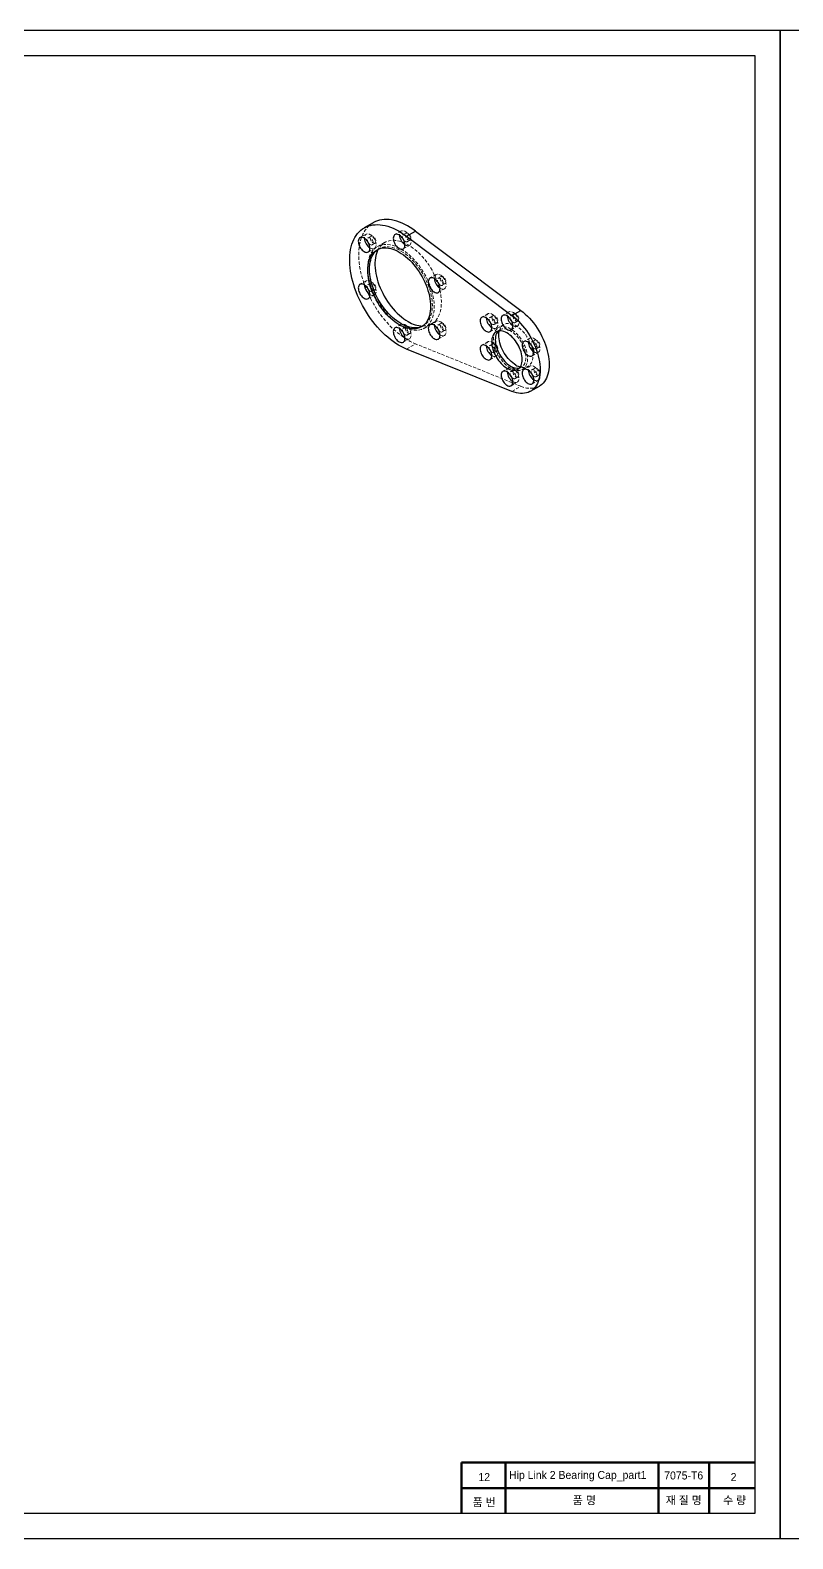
# Model space of a CAD drawing. Header units: millimetres. Extents: x 0 to 7560, y -1188 to 891.
# Drawn here: x 3065 to 3365, y -1188 to -594 of the extents above; entities that cross this region are included whole.
import ezdxf

# ---------------------------------------------------------------- set-up
doc = ezdxf.new("R2010")
doc.units = ezdxf.units.MM
doc.linetypes.add('CENTER', pattern=[10.16, 6.35, -1.27, 1.27, -1.27])
doc.linetypes.add('HIDDEN', pattern=[1.905, 1.27, -0.635])
doc.layers.get('0').update_dxf_attribs({"lineweight": 50})
doc.layers.add('중심선', color=1, linetype='CENTER', lineweight=25)
doc.layers.add('중요 치수', color=4, linetype='Continuous', lineweight=18)
doc.styles.get("Standard").update_dxf_attribs({"font": 'arial.ttf', "height": 2})

msp = doc.modelspace()

# ---------------------------------------------------------------- linework, layer by layer
at = {"color": 7, "linetype": 'Continuous', "lineweight": 25}
for p, q in [((3200.022, -669.576), (3196.486, -671.617)), ((3213.152, -674.916), (3216.688, -672.875)), ((3213.152, -674.916), (3254.624, -706.123)), ((3216.688, -672.875), (3258.159, -704.082)), ((3254.624, -706.123), (3258.159, -704.082)), ((3254.624, -735.993), (3213.152, -719.318)), ((3261.911, -735.947), (3265.446, -733.906))]:
    msp.add_line(p, q, dxfattribs=at)
at = {"color": 7, "linetype": 'HIDDEN', "lineweight": 18}
for p, q in [((3197.236, -674.09), (3194.832, -675.478)), ((3199.193, -674.866), (3198.061, -675.519)), ((3211.015, -672.858), (3208.61, -674.246)), ((3212.971, -673.634), (3211.84, -674.287)), ((3213.439, -677.059), (3214.571, -676.406)), ((3198.082, -681.108), (3200.486, -679.72)), ((3199.661, -678.291), (3200.792, -677.638)), ((3202.193, -679.869), (3201.486, -680.277)), ((3204.522, -677.37), (3201.693, -679.003)), ((3211.86, -679.876), (3214.264, -678.488)), ((3197.236, -692.462), (3194.832, -693.85)), ((3199.193, -693.238), (3198.061, -693.891)), ((3224.793, -689.998), (3222.389, -691.386)), ((3226.749, -690.774), (3225.618, -691.427)), ((3227.218, -694.199), (3228.349, -693.546)), ((3198.082, -699.48), (3200.486, -698.092)), ((3199.661, -696.663), (3200.792, -696.01)), ((3225.639, -697.016), (3228.043, -695.628)), ((3245.174, -705.439), (3242.77, -706.827)), ((3247.13, -706.214), (3245.999, -706.868)), ((3253.441, -704.699), (3251.037, -706.087)), ((3255.397, -705.475), (3254.266, -706.128)), ((3211.015, -709.603), (3208.61, -710.991)), ((3212.971, -710.379), (3211.84, -711.032)), ((3218.985, -710.589), (3219.692, -710.181)), ((3220.192, -711.047), (3223.02, -709.414)), ((3224.793, -708.371), (3222.389, -709.759)), ((3226.749, -709.147), (3225.618, -709.8)), ((3227.218, -712.571), (3228.349, -711.918)), ((3246.02, -712.456), (3248.424, -711.068)), ((3247.599, -709.639), (3248.73, -708.986)), ((3249.826, -711.747), (3248.412, -712.564)), ((3251.448, -709.657), (3249.326, -710.881)), ((3254.287, -711.717), (3256.691, -710.329)), ((3255.866, -708.9), (3256.997, -708.247)), ((3211.86, -716.62), (3214.264, -715.232)), ((3213.152, -719.318), (3216.688, -717.277)), ((3213.439, -713.803), (3214.571, -713.15)), ((3258.159, -733.952), (3216.688, -717.277)), ((3225.639, -715.388), (3228.043, -714)), ((3245.174, -716.462), (3242.77, -717.85)), ((3247.13, -717.238), (3245.999, -717.891)), ((3261.708, -714.984), (3259.304, -716.371)), ((3263.664, -715.759), (3262.533, -716.413)), ((3264.133, -719.184), (3265.264, -718.531)), ((3246.02, -723.479), (3248.424, -722.091)), ((3247.599, -720.662), (3248.73, -720.009)), ((3262.554, -722.001), (3264.958, -720.613)), ((3253.441, -726.746), (3251.037, -728.134)), ((3255.397, -727.522), (3254.266, -728.175)), ((3255.866, -730.946), (3256.997, -730.293)), ((3256.911, -727.287), (3258.326, -726.47)), ((3258.826, -727.336), (3260.947, -726.112)), ((3261.708, -726.007), (3259.304, -727.395)), ((3263.664, -726.783), (3262.533, -727.436)), ((3264.133, -730.207), (3265.264, -729.554)), ((3254.287, -733.763), (3256.691, -732.375)), ((3254.624, -735.993), (3258.159, -733.952)), ((3262.554, -733.024), (3264.958, -731.636))]:
    msp.add_line(p, q, dxfattribs=at)
for p, q in [((3234.749, -1157.768), (3350.146, -1157.768)), ((3234.749, -1177.768), (3234.749, -1157.768)), ((3252.059, -1177.768), (3252.059, -1157.768)), ((3312.232, -1177.768), (3312.232, -1157.768)), ((3332.232, -1177.768), (3332.232, -1157.768)), ((3234.749, -1167.768), (3350.146, -1167.768))]:
    msp.add_line(p, q)
at = {"color": 7, "linetype": 'Continuous', "lineweight": 25, "flags": 128}
for points in [[(3213.152, -719.318), (3212.098, -718.86), (3211.038, -718.332), (3209.975, -717.736), (3208.914, -717.073), (3207.856, -716.346), (3206.805, -715.556), (3205.765, -714.706), (3204.738, -713.799), (3203.728, -712.836), (3202.736, -711.822), (3201.768, -710.759), (3200.824, -709.65), (3199.909, -708.499), (3199.024, -707.308), (3198.173, -706.083), (3197.358, -704.825), (3196.582, -703.539), (3195.846, -702.229), (3195.153, -700.899), (3194.505, -699.553), (3193.904, -698.194), (3193.352, -696.827), (3192.85, -695.456), (3192.4, -694.085), (3192.004, -692.718), (3191.662, -691.358), (3191.375, -690.012), (3191.144, -688.681), (3190.971, -687.37), (3190.855, -686.084), (3190.797, -684.825), (3190.797, -683.598), (3190.855, -682.407), (3190.971, -681.254), (3191.144, -680.143), (3191.375, -679.079), (3191.662, -678.063), (3192.004, -677.099), (3192.4, -676.19), (3192.85, -675.338), (3193.352, -674.546), (3193.904, -673.816), (3194.505, -673.151), (3195.153, -672.553), (3195.846, -672.023), (3196.582, -671.563), (3197.358, -671.174), (3198.173, -670.857), (3199.024, -670.614), (3199.909, -670.445), (3200.824, -670.35), (3201.768, -670.331), (3202.736, -670.386), (3203.728, -670.516), (3204.738, -670.721), (3205.765, -670.999), (3206.805, -671.35), (3207.856, -671.773), (3208.914, -672.267), (3209.975, -672.83), (3211.038, -673.46), (3212.098, -674.157), (3213.152, -674.916)], [(3216.688, -672.875), (3215.633, -672.115), (3214.573, -671.419), (3213.511, -670.789), (3212.449, -670.226), (3211.392, -669.732), (3210.341, -669.309), (3209.301, -668.958), (3208.274, -668.68), (3207.263, -668.475), (3206.272, -668.345), (3205.303, -668.29), (3204.36, -668.309), (3203.444, -668.404), (3202.56, -668.573), (3201.709, -668.816), (3200.894, -669.133), (3200.117, -669.522), (3200.022, -669.576)], [(3196.457, -680.947), (3196.826, -681.125), (3197.185, -681.23), (3197.525, -681.259), (3197.837, -681.211), (3198.114, -681.088), (3198.348, -680.892), (3198.533, -680.629), (3198.664, -680.305), (3198.738, -679.93), (3198.753, -679.512), (3198.709, -679.062), (3198.606, -678.592), (3198.447, -678.115), (3198.237, -677.642), (3197.981, -677.186), (3197.685, -676.759), (3197.358, -676.371), (3197.007, -676.034), (3196.642, -675.754), (3196.272, -675.541), (3195.907, -675.399), (3195.556, -675.331), (3195.229, -675.341), (3194.933, -675.427), (3194.677, -675.587), (3194.467, -675.817), (3194.308, -676.111), (3194.205, -676.462), (3194.161, -676.86), (3194.176, -677.296), (3194.25, -677.757), (3194.381, -678.232), (3194.566, -678.709), (3194.8, -679.174), (3195.076, -679.617), (3195.389, -680.026), (3195.729, -680.39), (3196.088, -680.699), (3196.457, -680.947)], [(3210.235, -679.715), (3210.604, -679.893), (3210.963, -679.998), (3211.303, -680.027), (3211.616, -679.979), (3211.893, -679.856), (3212.127, -679.66), (3212.312, -679.397), (3212.443, -679.073), (3212.517, -678.698), (3212.532, -678.28), (3212.487, -677.83), (3212.384, -677.36), (3212.226, -676.883), (3212.015, -676.41), (3211.759, -675.954), (3211.464, -675.527), (3211.136, -675.139), (3210.785, -674.802), (3210.42, -674.522), (3210.05, -674.309), (3209.685, -674.167), (3209.335, -674.099), (3209.007, -674.109), (3208.711, -674.195), (3208.455, -674.355), (3208.245, -674.585), (3208.087, -674.879), (3207.984, -675.23), (3207.939, -675.628), (3207.954, -676.064), (3208.028, -676.525), (3208.159, -677), (3208.344, -677.477), (3208.578, -677.942), (3208.855, -678.385), (3209.167, -678.794), (3209.508, -679.158), (3209.867, -679.467), (3210.235, -679.715)], [(3210.235, -681.144), (3211.08, -681.664), (3211.92, -682.249), (3212.753, -682.896), (3213.574, -683.601), (3214.379, -684.361), (3215.165, -685.173), (3215.928, -686.032), (3216.665, -686.936), (3217.371, -687.879), (3218.045, -688.857), (3218.681, -689.866), (3219.279, -690.9), (3219.834, -691.956), (3220.345, -693.029), (3220.808, -694.112), (3221.222, -695.202), (3221.585, -696.292), (3221.895, -697.379), (3222.151, -698.456), (3222.351, -699.52), (3222.494, -700.564), (3222.581, -701.585), (3222.61, -702.577), (3222.581, -703.535), (3222.494, -704.456), (3222.351, -705.334), (3222.151, -706.167), (3221.895, -706.949), (3221.585, -707.678), (3221.222, -708.35), (3220.808, -708.961), (3220.345, -709.51), (3219.834, -709.992), (3219.279, -710.407), (3218.681, -710.752), (3218.045, -711.026), (3217.371, -711.227), (3216.665, -711.354), (3215.928, -711.407), (3215.165, -711.385), (3214.379, -711.29), (3213.574, -711.12), (3212.753, -710.877), (3211.92, -710.562), (3211.08, -710.177), (3210.235, -709.722), (3209.391, -709.202), (3208.55, -708.617), (3207.718, -707.97), (3206.897, -707.265), (3206.091, -706.505), (3205.305, -705.693), (3204.542, -704.834), (3203.806, -703.931), (3203.099, -702.988), (3202.426, -702.009), (3201.789, -701), (3201.192, -699.966), (3200.636, -698.91), (3200.126, -697.837), (3199.662, -696.754), (3199.248, -695.664), (3198.885, -694.574), (3198.575, -693.487), (3198.32, -692.41), (3198.12, -691.346), (3197.976, -690.302), (3197.89, -689.281), (3197.861, -688.289), (3197.89, -687.331), (3197.976, -686.41), (3198.12, -685.532), (3198.32, -684.699), (3198.575, -683.917), (3198.885, -683.188), (3199.248, -682.516), (3199.662, -681.905), (3200.126, -681.357), (3200.636, -680.874), (3201.192, -680.459), (3201.789, -680.114), (3202.426, -679.84), (3203.099, -679.639), (3203.806, -679.512), (3204.542, -679.459), (3205.305, -679.481), (3206.091, -679.576), (3206.897, -679.746), (3207.718, -679.989), (3208.55, -680.304), (3209.391, -680.689), (3210.235, -681.144)], [(3219.331, -710.372), (3218.752, -710.618), (3218.078, -710.818), (3217.372, -710.946), (3216.635, -710.999), (3215.872, -710.977), (3215.086, -710.881), (3214.281, -710.712), (3213.46, -710.469), (3212.627, -710.154), (3211.787, -709.768), (3210.942, -709.314), (3210.098, -708.793), (3209.257, -708.208), (3208.425, -707.562), (3207.604, -706.857), (3206.798, -706.097), (3206.012, -705.285), (3205.249, -704.426), (3204.513, -703.522), (3203.806, -702.579), (3203.133, -701.601), (3202.496, -700.592), (3201.899, -699.557), (3201.343, -698.501), (3200.833, -697.429), (3200.369, -696.346), (3199.955, -695.256), (3199.592, -694.166), (3199.283, -693.079), (3199.027, -692.001), (3198.827, -690.938), (3198.683, -689.894), (3198.597, -688.873), (3198.568, -687.881), (3198.597, -686.923), (3198.683, -686.002), (3198.827, -685.123), (3199.027, -684.291), (3199.283, -683.508), (3199.592, -682.78), (3199.955, -682.108), (3200.369, -681.497), (3200.833, -680.948), (3201.343, -680.466), (3201.847, -680.085)], [(3201.995, -680.016), (3201.905, -680.183), (3201.563, -680.916), (3201.277, -681.704), (3201.046, -682.544), (3200.872, -683.433), (3200.755, -684.366), (3200.697, -685.34), (3200.697, -686.349), (3200.755, -687.39), (3200.872, -688.458), (3201.046, -689.548), (3201.277, -690.655), (3201.563, -691.774), (3201.905, -692.901), (3202.299, -694.029), (3202.745, -695.155), (3203.239, -696.273), (3203.781, -697.378), (3204.368, -698.465), (3204.996, -699.53), (3205.664, -700.567), (3206.367, -701.572), (3207.104, -702.541), (3207.871, -703.468), (3208.664, -704.351), (3209.48, -705.185), (3210.315, -705.966), (3211.165, -706.691), (3212.027, -707.357), (3212.897, -707.96), (3213.771, -708.498)], [(3196.457, -699.319), (3196.826, -699.497), (3197.185, -699.602), (3197.525, -699.631), (3197.837, -699.584), (3198.114, -699.46), (3198.348, -699.264), (3198.533, -699.001), (3198.664, -698.678), (3198.738, -698.302), (3198.753, -697.884), (3198.709, -697.434), (3198.606, -696.964), (3198.447, -696.487), (3198.237, -696.014), (3197.981, -695.558), (3197.685, -695.131), (3197.358, -694.744), (3197.007, -694.406), (3196.642, -694.127), (3196.272, -693.913), (3195.907, -693.771), (3195.556, -693.704), (3195.229, -693.713), (3194.933, -693.799), (3194.677, -693.959), (3194.467, -694.189), (3194.308, -694.484), (3194.205, -694.834), (3194.161, -695.233), (3194.176, -695.668), (3194.25, -696.129), (3194.381, -696.604), (3194.566, -697.081), (3194.8, -697.547), (3195.076, -697.99), (3195.389, -698.398), (3195.729, -698.762), (3196.088, -699.072), (3196.457, -699.319)], [(3224.014, -696.855), (3224.382, -697.033), (3224.741, -697.138), (3225.082, -697.167), (3225.394, -697.12), (3225.671, -696.996), (3225.905, -696.8), (3226.09, -696.537), (3226.221, -696.214), (3226.295, -695.838), (3226.31, -695.42), (3226.265, -694.97), (3226.162, -694.5), (3226.004, -694.023), (3225.794, -693.55), (3225.538, -693.094), (3225.242, -692.667), (3224.914, -692.28), (3224.564, -691.942), (3224.199, -691.663), (3223.829, -691.449), (3223.464, -691.307), (3223.113, -691.24), (3222.785, -691.249), (3222.49, -691.335), (3222.234, -691.495), (3222.023, -691.725), (3221.865, -692.02), (3221.762, -692.37), (3221.717, -692.769), (3221.732, -693.204), (3221.806, -693.665), (3221.937, -694.14), (3222.122, -694.617), (3222.356, -695.083), (3222.633, -695.526), (3222.946, -695.934), (3223.286, -696.298), (3223.645, -696.608), (3224.014, -696.855)], [(3244.395, -712.295), (3244.763, -712.473), (3245.122, -712.578), (3245.463, -712.607), (3245.775, -712.56), (3246.052, -712.436), (3246.286, -712.241), (3246.471, -711.977), (3246.602, -711.654), (3246.676, -711.278), (3246.691, -710.86), (3246.646, -710.41), (3246.543, -709.941), (3246.385, -709.463), (3246.175, -708.99), (3245.919, -708.535), (3245.623, -708.107), (3245.295, -707.72), (3244.945, -707.382), (3244.58, -707.103), (3244.21, -706.889), (3243.845, -706.747), (3243.494, -706.68), (3243.166, -706.689), (3242.871, -706.775), (3242.615, -706.935), (3242.404, -707.165), (3242.246, -707.46), (3242.143, -707.811), (3242.098, -708.209), (3242.113, -708.644), (3242.187, -709.105), (3242.318, -709.58), (3242.503, -710.057), (3242.737, -710.523), (3243.014, -710.966), (3243.327, -711.374), (3243.667, -711.738), (3244.026, -712.048), (3244.395, -712.295)], [(3252.662, -711.556), (3253.03, -711.734), (3253.389, -711.839), (3253.73, -711.868), (3254.042, -711.82), (3254.319, -711.697), (3254.553, -711.501), (3254.738, -711.238), (3254.869, -710.915), (3254.943, -710.539), (3254.958, -710.121), (3254.913, -709.671), (3254.81, -709.201), (3254.652, -708.724), (3254.442, -708.251), (3254.186, -707.795), (3253.89, -707.368), (3253.562, -706.981), (3253.212, -706.643), (3252.847, -706.364), (3252.477, -706.15), (3252.112, -706.008), (3251.761, -705.941), (3251.433, -705.95), (3251.138, -706.036), (3250.882, -706.196), (3250.671, -706.426), (3250.513, -706.72), (3250.41, -707.071), (3250.365, -707.47), (3250.38, -707.905), (3250.454, -708.366), (3250.585, -708.841), (3250.77, -709.318), (3251.004, -709.784), (3251.281, -710.227), (3251.594, -710.635), (3251.934, -710.999), (3252.293, -711.309), (3252.662, -711.556)], [(3254.624, -706.123), (3255.493, -706.812), (3256.35, -707.561), (3257.19, -708.367), (3258.009, -709.226), (3258.803, -710.133), (3259.57, -711.085), (3260.305, -712.078), (3261.005, -713.107), (3261.667, -714.166), (3262.287, -715.252), (3262.864, -716.36), (3263.394, -717.484), (3263.875, -718.618), (3264.304, -719.759), (3264.681, -720.901), (3265.002, -722.038), (3265.267, -723.166), (3265.475, -724.278), (3265.624, -725.371), (3265.713, -726.439), (3265.743, -727.477), (3265.713, -728.481), (3265.624, -729.445), (3265.475, -730.366), (3265.267, -731.239), (3265.002, -732.061), (3264.681, -732.827), (3264.304, -733.534), (3263.875, -734.178), (3263.394, -734.758), (3262.864, -735.27), (3262.287, -735.712), (3261.667, -736.081), (3261.005, -736.377), (3260.305, -736.597), (3259.57, -736.741), (3258.803, -736.808), (3258.009, -736.799), (3257.19, -736.711), (3256.35, -736.548), (3255.493, -736.308), (3254.624, -735.993)], [(3258.159, -704.082), (3259.029, -704.771), (3259.886, -705.52), (3260.725, -706.326), (3261.544, -707.185), (3262.339, -708.092), (3263.105, -709.044), (3263.84, -710.037), (3264.54, -711.066), (3265.202, -712.125), (3265.823, -713.211), (3266.399, -714.319), (3266.929, -715.443), (3267.41, -716.577), (3267.84, -717.718), (3268.216, -718.86), (3268.538, -719.997), (3268.803, -721.125), (3269.01, -722.237), (3269.159, -723.33), (3269.249, -724.398), (3269.279, -725.436), (3269.249, -726.44), (3269.159, -727.404), (3269.01, -728.325), (3268.803, -729.198), (3268.538, -730.02), (3268.216, -730.786), (3267.84, -731.493), (3267.41, -732.137), (3266.929, -732.717), (3266.399, -733.229), (3265.823, -733.671), (3265.446, -733.906)], [(3210.235, -716.459), (3210.604, -716.637), (3210.963, -716.743), (3211.303, -716.772), (3211.616, -716.724), (3211.893, -716.6), (3212.127, -716.405), (3212.312, -716.141), (3212.443, -715.818), (3212.517, -715.442), (3212.532, -715.024), (3212.487, -714.574), (3212.384, -714.105), (3212.226, -713.627), (3212.015, -713.154), (3211.759, -712.699), (3211.464, -712.271), (3211.136, -711.884), (3210.785, -711.546), (3210.42, -711.267), (3210.05, -711.053), (3209.685, -710.911), (3209.335, -710.844), (3209.007, -710.853), (3208.711, -710.939), (3208.455, -711.099), (3208.245, -711.329), (3208.087, -711.624), (3207.984, -711.975), (3207.939, -712.373), (3207.954, -712.808), (3208.028, -713.269), (3208.159, -713.744), (3208.344, -714.221), (3208.578, -714.687), (3208.855, -715.13), (3209.167, -715.538), (3209.508, -715.902), (3209.867, -716.212), (3210.235, -716.459)], [(3224.014, -715.227), (3224.382, -715.405), (3224.741, -715.511), (3225.082, -715.54), (3225.394, -715.492), (3225.671, -715.368), (3225.905, -715.173), (3226.09, -714.909), (3226.221, -714.586), (3226.295, -714.21), (3226.31, -713.792), (3226.265, -713.342), (3226.162, -712.873), (3226.004, -712.395), (3225.794, -711.922), (3225.538, -711.467), (3225.242, -711.039), (3224.914, -710.652), (3224.564, -710.314), (3224.199, -710.035), (3223.829, -709.821), (3223.464, -709.679), (3223.113, -709.612), (3222.785, -709.621), (3222.49, -709.707), (3222.234, -709.867), (3222.023, -710.097), (3221.865, -710.392), (3221.762, -710.743), (3221.717, -711.141), (3221.732, -711.576), (3221.806, -712.037), (3221.937, -712.512), (3222.122, -712.989), (3222.356, -713.455), (3222.633, -713.898), (3222.946, -714.306), (3223.286, -714.67), (3223.645, -714.98), (3224.014, -715.227)], [(3252.662, -726.866), (3253.251, -727.173), (3253.834, -727.409), (3254.406, -727.574), (3254.962, -727.665), (3255.495, -727.682), (3256.001, -727.624), (3256.475, -727.492), (3256.912, -727.286), (3257.308, -727.01), (3257.659, -726.666), (3257.962, -726.257), (3258.215, -725.787), (3258.413, -725.26), (3258.557, -724.682), (3258.643, -724.059), (3258.672, -723.395), (3258.643, -722.698), (3258.557, -721.974), (3258.413, -721.231), (3258.215, -720.475), (3257.962, -719.714), (3257.659, -718.954), (3257.308, -718.204), (3256.912, -717.471), (3256.475, -716.761), (3256.001, -716.082), (3255.495, -715.44), (3254.962, -714.841), (3254.406, -714.291), (3253.834, -713.795), (3253.251, -713.358), (3252.662, -712.985), (3252.073, -712.678), (3251.489, -712.441), (3250.917, -712.276), (3250.362, -712.185), (3249.828, -712.169), (3249.322, -712.227), (3248.849, -712.359), (3248.412, -712.564), (3248.016, -712.84), (3247.664, -713.184), (3247.361, -713.593), (3247.109, -714.064), (3246.91, -714.59), (3246.767, -715.168), (3246.68, -715.792), (3246.651, -716.456), (3246.68, -717.153), (3246.767, -717.876), (3246.91, -718.62), (3247.109, -719.376), (3247.361, -720.137), (3247.664, -720.896), (3248.016, -721.646), (3248.412, -722.38), (3248.849, -723.089), (3249.322, -723.768), (3249.828, -724.411), (3250.362, -725.01), (3250.917, -725.56), (3251.489, -726.056), (3252.073, -726.492), (3252.662, -726.866)], [(3249.178, -712.258), (3249.078, -712.368), (3248.775, -712.777), (3248.523, -713.247), (3248.324, -713.774), (3248.181, -714.352), (3248.094, -714.976), (3248.066, -715.639), (3248.094, -716.336), (3248.181, -717.06), (3248.324, -717.803), (3248.523, -718.559), (3248.775, -719.321), (3249.078, -720.08), (3249.43, -720.83), (3249.826, -721.563), (3250.263, -722.273), (3250.737, -722.952), (3251.243, -723.594), (3251.776, -724.193), (3252.331, -724.743), (3252.903, -725.239), (3253.487, -725.676), (3254.076, -726.049)], [(3256.197, -725.641), (3255.568, -725.244), (3254.945, -724.782), (3254.332, -724.26), (3253.736, -723.681), (3253.162, -723.052), (3252.614, -722.377), (3252.097, -721.662), (3251.617, -720.915), (3251.177, -720.141), (3250.781, -719.347), (3250.433, -718.54), (3250.135, -717.727), (3249.891, -716.916), (3249.702, -716.113), (3249.57, -715.326), (3249.496, -714.561), (3249.482, -713.826), (3249.526, -713.126), (3249.629, -712.468), (3249.697, -712.176)], [(3244.395, -723.318), (3244.763, -723.497), (3245.122, -723.602), (3245.463, -723.631), (3245.775, -723.583), (3246.052, -723.46), (3246.286, -723.264), (3246.471, -723.001), (3246.602, -722.677), (3246.676, -722.301), (3246.691, -721.883), (3246.646, -721.434), (3246.543, -720.964), (3246.385, -720.487), (3246.175, -720.014), (3245.919, -719.558), (3245.623, -719.131), (3245.295, -718.743), (3244.945, -718.405), (3244.58, -718.126), (3244.21, -717.913), (3243.845, -717.77), (3243.494, -717.703), (3243.166, -717.712), (3242.871, -717.798), (3242.615, -717.958), (3242.404, -718.189), (3242.246, -718.483), (3242.143, -718.834), (3242.098, -719.232), (3242.113, -719.667), (3242.187, -720.129), (3242.318, -720.604), (3242.503, -721.08), (3242.737, -721.546), (3243.014, -721.989), (3243.327, -722.398), (3243.667, -722.762), (3244.026, -723.071), (3244.395, -723.318)], [(3260.929, -721.84), (3261.297, -722.018), (3261.656, -722.123), (3261.997, -722.152), (3262.309, -722.105), (3262.586, -721.981), (3262.82, -721.785), (3263.005, -721.522), (3263.136, -721.199), (3263.21, -720.823), (3263.225, -720.405), (3263.18, -719.955), (3263.077, -719.485), (3262.919, -719.008), (3262.709, -718.535), (3262.453, -718.079), (3262.157, -717.652), (3261.83, -717.265), (3261.479, -716.927), (3261.114, -716.648), (3260.744, -716.434), (3260.379, -716.292), (3260.028, -716.225), (3259.7, -716.234), (3259.405, -716.32), (3259.149, -716.48), (3258.939, -716.71), (3258.78, -717.005), (3258.677, -717.355), (3258.632, -717.754), (3258.647, -718.189), (3258.721, -718.65), (3258.853, -719.125), (3259.037, -719.602), (3259.271, -720.068), (3259.548, -720.511), (3259.861, -720.919), (3260.201, -721.283), (3260.56, -721.593), (3260.929, -721.84)], [(3252.662, -733.602), (3253.03, -733.781), (3253.389, -733.886), (3253.73, -733.915), (3254.042, -733.867), (3254.319, -733.744), (3254.553, -733.548), (3254.738, -733.285), (3254.869, -732.961), (3254.943, -732.585), (3254.958, -732.167), (3254.913, -731.718), (3254.81, -731.248), (3254.652, -730.771), (3254.442, -730.298), (3254.186, -729.842), (3253.89, -729.415), (3253.562, -729.027), (3253.212, -728.689), (3252.847, -728.41), (3252.477, -728.197), (3252.112, -728.054), (3251.761, -727.987), (3251.433, -727.997), (3251.138, -728.082), (3250.882, -728.243), (3250.671, -728.473), (3250.513, -728.767), (3250.41, -729.118), (3250.365, -729.516), (3250.38, -729.951), (3250.454, -730.413), (3250.585, -730.888), (3250.77, -731.364), (3251.004, -731.83), (3251.281, -732.273), (3251.594, -732.682), (3251.934, -733.046), (3252.293, -733.355), (3252.662, -733.602)], [(3260.929, -732.863), (3261.297, -733.042), (3261.656, -733.147), (3261.997, -733.176), (3262.309, -733.128), (3262.586, -733.004), (3262.82, -732.809), (3263.005, -732.546), (3263.136, -732.222), (3263.21, -731.846), (3263.225, -731.428), (3263.18, -730.978), (3263.077, -730.509), (3262.919, -730.031), (3262.709, -729.559), (3262.453, -729.103), (3262.157, -728.676), (3261.83, -728.288), (3261.479, -727.95), (3261.114, -727.671), (3260.744, -727.457), (3260.379, -727.315), (3260.028, -727.248), (3259.7, -727.257), (3259.405, -727.343), (3259.149, -727.503), (3258.939, -727.734), (3258.78, -728.028), (3258.677, -728.379), (3258.632, -728.777), (3258.647, -729.212), (3258.721, -729.673), (3258.853, -730.148), (3259.037, -730.625), (3259.271, -731.091), (3259.548, -731.534), (3259.861, -731.943), (3260.201, -732.306), (3260.56, -732.616), (3260.929, -732.863)]]:
    msp.add_lwpolyline(points, dxfattribs=at)
at = {"color": 7, "linetype": 'HIDDEN', "lineweight": 18, "flags": 128}
for points in [[(3200.022, -669.576), (3199.381, -669.982), (3198.688, -670.512), (3198.04, -671.11), (3197.44, -671.775), (3196.887, -672.505), (3196.386, -673.297), (3195.936, -674.148), (3195.539, -675.058), (3195.197, -676.022), (3194.91, -677.038), (3194.68, -678.102), (3194.507, -679.213), (3194.391, -680.366), (3194.333, -681.557), (3194.333, -682.784), (3194.391, -684.043), (3194.507, -685.329), (3194.68, -686.64), (3194.91, -687.97), (3195.197, -689.317), (3195.539, -690.677), (3195.936, -692.044), (3196.386, -693.415), (3196.887, -694.786), (3197.44, -696.153), (3198.04, -697.512), (3198.688, -698.858), (3199.381, -700.188), (3200.117, -701.498), (3200.894, -702.784), (3201.709, -704.041), (3202.56, -705.267), (3203.444, -706.458), (3204.36, -707.609), (3205.303, -708.718), (3206.272, -709.781), (3207.263, -710.795), (3208.274, -711.758), (3209.301, -712.665), (3210.341, -713.515), (3211.392, -714.305), (3212.449, -715.032), (3213.511, -715.695), (3214.573, -716.291), (3215.633, -716.819), (3216.688, -717.277)], [(3198.752, -679.493), (3198.861, -679.559), (3199.23, -679.737), (3199.589, -679.842), (3199.929, -679.871), (3200.242, -679.823), (3200.518, -679.7), (3200.752, -679.504), (3200.937, -679.241), (3201.068, -678.918), (3201.142, -678.542), (3201.157, -678.124), (3201.113, -677.674), (3201.01, -677.204), (3200.851, -676.727), (3200.641, -676.254), (3200.385, -675.798), (3200.089, -675.371), (3199.762, -674.984), (3199.411, -674.646), (3199.046, -674.367), (3198.676, -674.153), (3198.311, -674.011), (3197.96, -673.944), (3197.633, -673.953), (3197.337, -674.039), (3197.081, -674.199), (3196.871, -674.429), (3196.712, -674.723), (3196.609, -675.074), (3196.565, -675.473), (3196.566, -675.705)], [(3198.861, -678.211), (3199.122, -678.327), (3199.369, -678.366), (3199.588, -678.326), (3199.769, -678.209), (3199.9, -678.022), (3199.975, -677.775), (3199.991, -677.481), (3199.945, -677.156), (3199.841, -676.817), (3199.684, -676.483), (3199.483, -676.172), (3199.248, -675.901), (3198.992, -675.683), (3198.73, -675.532), (3198.474, -675.454), (3198.239, -675.455), (3198.038, -675.533), (3197.881, -675.686), (3197.777, -675.905), (3197.732, -676.177), (3197.747, -676.489), (3197.822, -676.823), (3197.925, -677.099)], [(3199.992, -677.558), (3200.253, -677.674), (3200.5, -677.712), (3200.72, -677.672), (3200.9, -677.556), (3201.031, -677.369), (3201.107, -677.122), (3201.122, -676.828), (3201.076, -676.503), (3200.972, -676.164), (3200.815, -675.83), (3200.614, -675.519), (3200.379, -675.248), (3200.124, -675.03), (3199.861, -674.878), (3199.605, -674.801), (3199.371, -674.801), (3199.17, -674.88), (3199.013, -675.033), (3198.909, -675.251), (3198.863, -675.524), (3198.878, -675.836), (3198.954, -676.17), (3199.085, -676.508), (3199.265, -676.833), (3199.485, -677.126), (3199.732, -677.372), (3199.992, -677.558)], [(3219.465, -710.279), (3219.671, -710.28), (3220.437, -710.238), (3221.174, -710.12), (3221.878, -709.927), (3222.546, -709.661), (3223.174, -709.322), (3223.761, -708.912), (3224.302, -708.432), (3224.797, -707.886), (3225.243, -707.274), (3225.637, -706.601), (3225.978, -705.868), (3226.265, -705.08), (3226.496, -704.24), (3226.67, -703.351), (3226.787, -702.418), (3226.845, -701.444), (3226.845, -700.435), (3226.787, -699.394), (3226.67, -698.326), (3226.496, -697.236), (3226.265, -696.129), (3225.978, -695.01), (3225.637, -693.884), (3225.243, -692.755), (3224.797, -691.629), (3224.302, -690.511), (3223.761, -689.406), (3223.174, -688.319), (3222.546, -687.254), (3221.878, -686.217), (3221.174, -685.212), (3220.437, -684.243), (3219.671, -683.316), (3218.878, -682.433), (3218.062, -681.599), (3217.227, -680.818), (3216.376, -680.093), (3215.514, -679.427), (3214.645, -678.824), (3213.771, -678.286), (3212.897, -677.815), (3212.027, -677.414), (3211.165, -677.085), (3210.315, -676.828), (3209.48, -676.645), (3208.664, -676.537), (3207.871, -676.504), (3207.104, -676.546), (3206.367, -676.664), (3205.664, -676.857), (3204.996, -677.123), (3204.368, -677.462), (3203.781, -677.872), (3203.239, -678.352), (3202.745, -678.898), (3202.299, -679.51), (3201.995, -680.016)], [(3212.531, -678.261), (3212.639, -678.327), (3213.008, -678.505), (3213.367, -678.61), (3213.707, -678.639), (3214.02, -678.591), (3214.297, -678.468), (3214.531, -678.272), (3214.716, -678.009), (3214.847, -677.686), (3214.921, -677.31), (3214.936, -676.892), (3214.891, -676.442), (3214.788, -675.972), (3214.63, -675.495), (3214.42, -675.022), (3214.163, -674.566), (3213.868, -674.139), (3213.54, -673.752), (3213.189, -673.414), (3212.824, -673.135), (3212.455, -672.921), (3212.089, -672.779), (3211.739, -672.712), (3211.411, -672.721), (3211.116, -672.807), (3210.859, -672.967), (3210.649, -673.197), (3210.491, -673.491), (3210.388, -673.842), (3210.343, -674.241), (3210.344, -674.473)], [(3212.639, -676.979), (3212.9, -677.095), (3213.147, -677.134), (3213.367, -677.094), (3213.547, -676.977), (3213.678, -676.79), (3213.754, -676.543), (3213.769, -676.249), (3213.723, -675.924), (3213.619, -675.585), (3213.462, -675.251), (3213.261, -674.94), (3213.026, -674.669), (3212.771, -674.451), (3212.508, -674.3), (3212.253, -674.222), (3212.018, -674.223), (3211.817, -674.301), (3211.66, -674.454), (3211.556, -674.673), (3211.51, -674.945), (3211.525, -675.257), (3211.601, -675.591), (3211.704, -675.867)], [(3213.771, -676.326), (3214.032, -676.442), (3214.279, -676.48), (3214.498, -676.44), (3214.678, -676.324), (3214.81, -676.137), (3214.885, -675.89), (3214.9, -675.596), (3214.855, -675.271), (3214.751, -674.932), (3214.594, -674.598), (3214.393, -674.287), (3214.158, -674.016), (3213.902, -673.798), (3213.639, -673.646), (3213.384, -673.569), (3213.149, -673.569), (3212.948, -673.648), (3212.791, -673.801), (3212.687, -674.019), (3212.641, -674.292), (3212.657, -674.604), (3212.732, -674.938), (3212.863, -675.276), (3213.044, -675.601), (3213.263, -675.894), (3213.51, -676.14), (3213.771, -676.326)], [(3210.942, -679.919), (3211.816, -680.457), (3212.686, -681.06), (3213.548, -681.726), (3214.398, -682.451), (3215.233, -683.232), (3216.049, -684.066), (3216.842, -684.948), (3217.609, -685.876), (3218.346, -686.845), (3219.05, -687.85), (3219.717, -688.887), (3220.346, -689.952), (3220.932, -691.039), (3221.474, -692.144), (3221.969, -693.262), (3222.414, -694.388), (3222.808, -695.516), (3223.15, -696.643), (3223.437, -697.762), (3223.668, -698.869), (3223.842, -699.959), (3223.958, -701.027), (3224.017, -702.068), (3224.017, -703.077), (3223.958, -704.051), (3223.842, -704.984), (3223.668, -705.873), (3223.437, -706.713), (3223.15, -707.501), (3222.808, -708.234), (3222.414, -708.907), (3221.969, -709.518), (3221.474, -710.065), (3220.932, -710.545), (3220.346, -710.955), (3219.717, -711.294), (3219.05, -711.56), (3218.346, -711.753), (3217.609, -711.871), (3216.842, -711.913), (3216.049, -711.88), (3215.233, -711.772), (3214.398, -711.589), (3213.548, -711.332), (3212.686, -711.003), (3211.816, -710.602), (3210.942, -710.131), (3210.069, -709.593), (3209.199, -708.989), (3208.337, -708.324), (3207.486, -707.599), (3206.651, -706.818), (3205.836, -705.984), (3205.043, -705.101), (3204.276, -704.174), (3203.539, -703.205), (3202.835, -702.2), (3202.168, -701.163), (3201.539, -700.098), (3200.953, -699.011), (3200.411, -697.906), (3199.916, -696.788), (3199.471, -695.662), (3199.076, -694.533), (3198.735, -693.407), (3198.448, -692.288), (3198.217, -691.181), (3198.043, -690.091), (3197.927, -689.023), (3197.868, -687.982), (3197.868, -686.973), (3197.927, -685.999), (3198.043, -685.066), (3198.217, -684.177), (3198.448, -683.337), (3198.735, -682.548), (3199.076, -681.816), (3199.471, -681.143), (3199.916, -680.531), (3200.411, -679.985), (3200.953, -679.505), (3201.539, -679.095), (3202.168, -678.756), (3202.835, -678.489), (3203.539, -678.297), (3204.276, -678.179), (3205.043, -678.137), (3205.836, -678.169), (3206.651, -678.277), (3207.486, -678.46), (3208.337, -678.717), (3209.199, -679.047), (3210.069, -679.448), (3210.942, -679.919)], [(3201.847, -680.085), (3201.899, -680.051), (3202.496, -679.706), (3203.133, -679.432), (3203.806, -679.231), (3204.513, -679.104), (3205.249, -679.051), (3206.012, -679.072), (3206.798, -679.168), (3207.604, -679.338), (3208.425, -679.581), (3209.257, -679.896), (3210.098, -680.281), (3210.942, -680.735)], [(3210.942, -680.735), (3211.787, -681.256), (3212.627, -681.841), (3213.46, -682.488), (3214.281, -683.193), (3215.086, -683.953), (3215.872, -684.764), (3216.635, -685.624), (3217.372, -686.527), (3218.078, -687.47), (3218.752, -688.449), (3219.389, -689.457), (3219.986, -690.492), (3220.541, -691.548), (3221.052, -692.62), (3221.515, -693.704), (3221.929, -694.793), (3222.292, -695.884), (3222.602, -696.971), (3222.858, -698.048), (3223.058, -699.112), (3223.202, -700.156), (3223.288, -701.177), (3223.317, -702.168), (3223.288, -703.127), (3223.202, -704.048), (3223.058, -704.926), (3222.858, -705.759), (3222.602, -706.541), (3222.292, -707.27), (3221.929, -707.942), (3221.515, -708.553), (3221.052, -709.101), (3220.541, -709.584), (3219.986, -709.999), (3219.389, -710.344), (3219.331, -710.372)], [(3198.752, -697.865), (3198.861, -697.931), (3199.23, -698.109), (3199.589, -698.214), (3199.929, -698.243), (3200.242, -698.196), (3200.518, -698.072), (3200.752, -697.876), (3200.937, -697.613), (3201.068, -697.29), (3201.142, -696.914), (3201.157, -696.496), (3201.113, -696.046), (3201.01, -695.577), (3200.851, -695.099), (3200.641, -694.626), (3200.385, -694.171), (3200.089, -693.743), (3199.762, -693.356), (3199.411, -693.018), (3199.046, -692.739), (3198.676, -692.525), (3198.311, -692.383), (3197.96, -692.316), (3197.633, -692.325), (3197.337, -692.411), (3197.081, -692.571), (3196.871, -692.801), (3196.712, -693.096), (3196.609, -693.446), (3196.565, -693.845), (3196.566, -694.077)], [(3198.861, -696.584), (3199.122, -696.699), (3199.369, -696.738), (3199.588, -696.698), (3199.769, -696.581), (3199.9, -696.394), (3199.975, -696.147), (3199.991, -695.853), (3199.945, -695.528), (3199.841, -695.19), (3199.684, -694.856), (3199.483, -694.544), (3199.248, -694.273), (3198.992, -694.055), (3198.73, -693.904), (3198.474, -693.826), (3198.239, -693.827), (3198.038, -693.906), (3197.881, -694.058), (3197.777, -694.277), (3197.732, -694.549), (3197.747, -694.861), (3197.822, -695.195), (3197.925, -695.472)], [(3199.992, -695.93), (3200.253, -696.046), (3200.5, -696.085), (3200.72, -696.045), (3200.9, -695.928), (3201.031, -695.741), (3201.107, -695.494), (3201.122, -695.2), (3201.076, -694.875), (3200.972, -694.536), (3200.815, -694.203), (3200.614, -693.891), (3200.379, -693.62), (3200.124, -693.402), (3199.861, -693.251), (3199.605, -693.173), (3199.371, -693.174), (3199.17, -693.252), (3199.013, -693.405), (3198.909, -693.624), (3198.863, -693.896), (3198.878, -694.208), (3198.954, -694.542), (3199.085, -694.88), (3199.265, -695.205), (3199.485, -695.498), (3199.732, -695.745), (3199.992, -695.93)], [(3226.309, -695.401), (3226.418, -695.467), (3226.786, -695.645), (3227.146, -695.75), (3227.486, -695.779), (3227.798, -695.732), (3228.075, -695.608), (3228.309, -695.412), (3228.494, -695.149), (3228.625, -694.826), (3228.699, -694.45), (3228.714, -694.032), (3228.669, -693.582), (3228.567, -693.113), (3228.408, -692.635), (3228.198, -692.162), (3227.942, -691.707), (3227.646, -691.279), (3227.319, -690.892), (3226.968, -690.554), (3226.603, -690.275), (3226.233, -690.061), (3225.868, -689.919), (3225.517, -689.852), (3225.19, -689.861), (3224.894, -689.947), (3224.638, -690.107), (3224.428, -690.337), (3224.269, -690.632), (3224.166, -690.982), (3224.122, -691.381), (3224.122, -691.613)], [(3226.418, -694.12), (3226.679, -694.235), (3226.926, -694.274), (3227.145, -694.234), (3227.325, -694.117), (3227.457, -693.93), (3227.532, -693.683), (3227.547, -693.389), (3227.502, -693.064), (3227.398, -692.726), (3227.241, -692.392), (3227.04, -692.081), (3226.805, -691.809), (3226.549, -691.591), (3226.286, -691.44), (3226.031, -691.362), (3225.796, -691.363), (3225.595, -691.442), (3225.438, -691.594), (3225.334, -691.813), (3225.288, -692.085), (3225.304, -692.397), (3225.379, -692.731), (3225.482, -693.008)], [(3227.549, -693.466), (3227.81, -693.582), (3228.057, -693.621), (3228.276, -693.581), (3228.457, -693.464), (3228.588, -693.277), (3228.663, -693.03), (3228.679, -692.736), (3228.633, -692.411), (3228.529, -692.072), (3228.372, -691.739), (3228.171, -691.427), (3227.936, -691.156), (3227.681, -690.938), (3227.418, -690.787), (3227.162, -690.709), (3226.928, -690.71), (3226.726, -690.788), (3226.569, -690.941), (3226.465, -691.16), (3226.42, -691.432), (3226.435, -691.744), (3226.51, -692.078), (3226.642, -692.416), (3226.822, -692.741), (3227.041, -693.034), (3227.288, -693.281), (3227.549, -693.466)], [(3246.69, -710.841), (3246.799, -710.907), (3247.167, -711.085), (3247.527, -711.191), (3247.867, -711.22), (3248.179, -711.172), (3248.456, -711.048), (3248.69, -710.853), (3248.875, -710.59), (3249.006, -710.266), (3249.08, -709.89), (3249.095, -709.472), (3249.05, -709.022), (3248.948, -708.553), (3248.789, -708.075), (3248.579, -707.603), (3248.323, -707.147), (3248.027, -706.719), (3247.7, -706.332), (3247.349, -705.994), (3246.984, -705.715), (3246.614, -705.501), (3246.249, -705.359), (3245.898, -705.292), (3245.571, -705.301), (3245.275, -705.387), (3245.019, -705.547), (3244.809, -705.777), (3244.65, -706.072), (3244.547, -706.423), (3244.503, -706.821), (3244.503, -707.053)], [(3246.799, -709.56), (3247.06, -709.675), (3247.307, -709.714), (3247.526, -709.674), (3247.706, -709.557), (3247.838, -709.37), (3247.913, -709.123), (3247.928, -708.829), (3247.883, -708.504), (3247.779, -708.166), (3247.622, -707.832), (3247.421, -707.521), (3247.186, -707.249), (3246.93, -707.031), (3246.667, -706.88), (3246.412, -706.802), (3246.177, -706.803), (3245.976, -706.882), (3245.819, -707.034), (3245.715, -707.253), (3245.669, -707.525), (3245.685, -707.837), (3245.76, -708.171), (3245.863, -708.448)], [(3247.93, -708.907), (3248.191, -709.022), (3248.438, -709.061), (3248.657, -709.021), (3248.838, -708.904), (3248.969, -708.717), (3249.044, -708.47), (3249.06, -708.176), (3249.014, -707.851), (3248.91, -707.513), (3248.753, -707.179), (3248.552, -706.868), (3248.317, -706.596), (3248.062, -706.378), (3247.799, -706.227), (3247.543, -706.149), (3247.309, -706.15), (3247.107, -706.229), (3246.95, -706.381), (3246.846, -706.6), (3246.801, -706.872), (3246.816, -707.184), (3246.891, -707.518), (3247.023, -707.856), (3247.203, -708.181), (3247.422, -708.475), (3247.669, -708.721), (3247.93, -708.907)], [(3254.957, -710.102), (3255.066, -710.168), (3255.435, -710.346), (3255.794, -710.451), (3256.134, -710.48), (3256.446, -710.433), (3256.723, -710.309), (3256.957, -710.113), (3257.142, -709.85), (3257.273, -709.527), (3257.347, -709.151), (3257.362, -708.733), (3257.318, -708.283), (3257.215, -707.814), (3257.056, -707.336), (3256.846, -706.863), (3256.59, -706.407), (3256.294, -705.98), (3255.967, -705.593), (3255.616, -705.255), (3255.251, -704.976), (3254.881, -704.762), (3254.516, -704.62), (3254.165, -704.553), (3253.838, -704.562), (3253.542, -704.648), (3253.286, -704.808), (3253.076, -705.038), (3252.917, -705.333), (3252.814, -705.683), (3252.77, -706.082), (3252.77, -706.314)], [(3255.066, -708.821), (3255.327, -708.936), (3255.574, -708.975), (3255.793, -708.935), (3255.973, -708.818), (3256.105, -708.631), (3256.18, -708.384), (3256.195, -708.09), (3256.15, -707.765), (3256.046, -707.426), (3255.889, -707.093), (3255.688, -706.781), (3255.453, -706.51), (3255.197, -706.292), (3254.935, -706.141), (3254.679, -706.063), (3254.444, -706.064), (3254.243, -706.142), (3254.086, -706.295), (3253.982, -706.514), (3253.936, -706.786), (3253.952, -707.098), (3254.027, -707.432), (3254.13, -707.709)], [(3256.197, -708.167), (3256.458, -708.283), (3256.705, -708.322), (3256.924, -708.282), (3257.105, -708.165), (3257.236, -707.978), (3257.311, -707.731), (3257.327, -707.437), (3257.281, -707.112), (3257.177, -706.773), (3257.02, -706.439), (3256.819, -706.128), (3256.584, -705.857), (3256.329, -705.639), (3256.066, -705.488), (3255.81, -705.41), (3255.576, -705.411), (3255.374, -705.489), (3255.217, -705.642), (3255.113, -705.861), (3255.068, -706.133), (3255.083, -706.445), (3255.158, -706.779), (3255.29, -707.117), (3255.47, -707.442), (3255.689, -707.735), (3255.936, -707.982), (3256.197, -708.167)], [(3212.531, -715.005), (3212.639, -715.071), (3213.008, -715.25), (3213.367, -715.355), (3213.707, -715.384), (3214.02, -715.336), (3214.297, -715.212), (3214.531, -715.017), (3214.716, -714.754), (3214.847, -714.43), (3214.921, -714.054), (3214.936, -713.636), (3214.891, -713.186), (3214.788, -712.717), (3214.63, -712.239), (3214.42, -711.767), (3214.163, -711.311), (3213.868, -710.883), (3213.54, -710.496), (3213.189, -710.158), (3212.824, -709.879), (3212.455, -709.665), (3212.089, -709.523), (3211.739, -709.456), (3211.411, -709.465), (3211.116, -709.551), (3210.859, -709.711), (3210.649, -709.942), (3210.491, -710.236), (3210.388, -710.587), (3210.343, -710.985), (3210.344, -711.217)], [(3212.639, -713.724), (3212.9, -713.839), (3213.147, -713.878), (3213.367, -713.838), (3213.547, -713.721), (3213.678, -713.534), (3213.754, -713.287), (3213.769, -712.993), (3213.723, -712.668), (3213.619, -712.33), (3213.462, -711.996), (3213.261, -711.685), (3213.026, -711.413), (3212.771, -711.196), (3212.508, -711.044), (3212.253, -710.966), (3212.018, -710.967), (3211.817, -711.046), (3211.66, -711.198), (3211.556, -711.417), (3211.51, -711.689), (3211.525, -712.001), (3211.601, -712.335), (3211.704, -712.612)], [(3213.771, -713.071), (3214.032, -713.186), (3214.279, -713.225), (3214.498, -713.185), (3214.678, -713.068), (3214.81, -712.881), (3214.885, -712.634), (3214.9, -712.34), (3214.855, -712.015), (3214.751, -711.677), (3214.594, -711.343), (3214.393, -711.032), (3214.158, -710.76), (3213.902, -710.542), (3213.639, -710.391), (3213.384, -710.313), (3213.149, -710.314), (3212.948, -710.393), (3212.791, -710.545), (3212.687, -710.764), (3212.641, -711.036), (3212.657, -711.348), (3212.732, -711.682), (3212.863, -712.02), (3213.044, -712.345), (3213.263, -712.639), (3213.51, -712.885), (3213.771, -713.071)], [(3226.309, -713.773), (3226.418, -713.839), (3226.786, -714.018), (3227.146, -714.123), (3227.486, -714.152), (3227.798, -714.104), (3228.075, -713.98), (3228.309, -713.785), (3228.494, -713.522), (3228.625, -713.198), (3228.699, -712.822), (3228.714, -712.404), (3228.669, -711.954), (3228.567, -711.485), (3228.408, -711.007), (3228.198, -710.535), (3227.942, -710.079), (3227.646, -709.651), (3227.319, -709.264), (3226.968, -708.926), (3226.603, -708.647), (3226.233, -708.433), (3225.868, -708.291), (3225.517, -708.224), (3225.19, -708.233), (3224.894, -708.319), (3224.638, -708.479), (3224.428, -708.71), (3224.269, -709.004), (3224.166, -709.355), (3224.122, -709.753), (3224.122, -709.985)], [(3226.418, -712.492), (3226.679, -712.607), (3226.926, -712.646), (3227.145, -712.606), (3227.325, -712.489), (3227.457, -712.302), (3227.532, -712.055), (3227.547, -711.761), (3227.502, -711.436), (3227.398, -711.098), (3227.241, -710.764), (3227.04, -710.453), (3226.805, -710.181), (3226.549, -709.964), (3226.286, -709.812), (3226.031, -709.734), (3225.796, -709.735), (3225.595, -709.814), (3225.438, -709.966), (3225.334, -710.185), (3225.288, -710.457), (3225.304, -710.769), (3225.379, -711.103), (3225.482, -711.38)], [(3227.549, -711.839), (3227.81, -711.954), (3228.057, -711.993), (3228.276, -711.953), (3228.457, -711.836), (3228.588, -711.649), (3228.663, -711.402), (3228.679, -711.108), (3228.633, -710.783), (3228.529, -710.445), (3228.372, -710.111), (3228.171, -709.8), (3227.936, -709.528), (3227.681, -709.31), (3227.418, -709.159), (3227.162, -709.081), (3226.928, -709.082), (3226.726, -709.161), (3226.569, -709.313), (3226.465, -709.532), (3226.42, -709.804), (3226.435, -710.116), (3226.51, -710.45), (3226.642, -710.788), (3226.822, -711.113), (3227.041, -711.407), (3227.288, -711.653), (3227.549, -711.839)], [(3254.076, -726.866), (3253.447, -726.469), (3252.823, -726.007), (3252.211, -725.484), (3251.615, -724.906), (3251.04, -724.276), (3250.492, -723.601), (3249.976, -722.887), (3249.496, -722.139), (3249.056, -721.365), (3248.66, -720.571), (3248.312, -719.764), (3248.014, -718.952), (3247.77, -718.14), (3247.581, -717.338), (3247.449, -716.55), (3247.375, -715.786), (3247.36, -715.05), (3247.404, -714.35), (3247.507, -713.692), (3247.668, -713.082), (3247.885, -712.524), (3248.156, -712.025), (3248.48, -711.587), (3248.852, -711.216), (3249.271, -710.914), (3249.731, -710.684), (3250.23, -710.529), (3250.763, -710.448), (3251.324, -710.444), (3251.91, -710.516), (3252.515, -710.663), (3253.134, -710.885), (3253.761, -711.178), (3254.391, -711.542), (3255.018, -711.972), (3255.636, -712.465), (3256.241, -713.016), (3256.827, -713.621), (3257.389, -714.274), (3257.922, -714.969), (3258.421, -715.701), (3258.881, -716.462), (3259.3, -717.247), (3259.672, -718.049), (3259.996, -718.86), (3260.267, -719.672), (3260.484, -720.48), (3260.644, -721.276), (3260.747, -722.053), (3260.792, -722.804), (3260.777, -723.522), (3260.703, -724.202), (3260.571, -724.837), (3260.382, -725.422), (3260.138, -725.951), (3259.84, -726.42), (3259.492, -726.824), (3259.096, -727.161), (3258.656, -727.427), (3258.176, -727.621), (3257.659, -727.739), (3257.112, -727.781), (3256.537, -727.747), (3255.941, -727.638), (3255.328, -727.453), (3254.705, -727.195), (3254.076, -726.866)], [(3257.559, -726.776), (3257.889, -726.675), (3258.326, -726.47), (3258.722, -726.194), (3259.073, -725.85), (3259.377, -725.441), (3259.629, -724.971), (3259.828, -724.444), (3259.971, -723.866), (3260.057, -723.242), (3260.086, -722.579), (3260.057, -721.882), (3259.971, -721.158), (3259.828, -720.414), (3259.629, -719.658), (3259.377, -718.897), (3259.073, -718.138), (3258.722, -717.388), (3258.326, -716.655), (3257.889, -715.945), (3257.415, -715.266), (3256.909, -714.623), (3256.376, -714.024), (3255.821, -713.474), (3255.248, -712.979), (3254.665, -712.542), (3254.076, -712.168), (3253.487, -711.862), (3252.903, -711.625), (3252.331, -711.46), (3251.776, -711.369), (3251.243, -711.352), (3250.737, -711.41), (3250.263, -711.543), (3249.826, -711.748), (3249.43, -712.024), (3249.178, -712.258)], [(3249.697, -712.176), (3249.789, -711.857), (3250.006, -711.3), (3250.278, -710.8), (3250.601, -710.363), (3250.973, -709.992), (3251.392, -709.69), (3251.853, -709.46), (3252.351, -709.304), (3252.884, -709.224), (3253.446, -709.219), (3254.032, -709.291), (3254.637, -709.438), (3255.255, -709.66), (3255.882, -709.954), (3256.512, -710.317), (3257.139, -710.747), (3257.758, -711.24), (3258.363, -711.791), (3258.949, -712.396), (3259.51, -713.049), (3260.043, -713.744), (3260.542, -714.476), (3261.003, -715.238), (3261.421, -716.023), (3261.794, -716.824), (3262.117, -717.635), (3262.388, -718.448), (3262.605, -719.256), (3262.766, -720.052), (3262.869, -720.828), (3262.913, -721.579), (3262.898, -722.298), (3262.824, -722.977), (3262.693, -723.612), (3262.504, -724.197), (3262.259, -724.726), (3261.962, -725.195), (3261.613, -725.6), (3261.217, -725.937), (3260.777, -726.203), (3260.297, -726.396), (3259.781, -726.514), (3259.233, -726.557), (3258.658, -726.523), (3258.062, -726.413), (3257.889, -726.368)], [(3246.69, -721.865), (3246.799, -721.93), (3247.167, -722.109), (3247.527, -722.214), (3247.867, -722.243), (3248.179, -722.195), (3248.456, -722.072), (3248.69, -721.876), (3248.875, -721.613), (3249.006, -721.289), (3249.08, -720.913), (3249.095, -720.495), (3249.05, -720.046), (3248.948, -719.576), (3248.789, -719.099), (3248.579, -718.626), (3248.323, -718.17), (3248.027, -717.743), (3247.7, -717.355), (3247.349, -717.017), (3246.984, -716.738), (3246.614, -716.525), (3246.249, -716.382), (3245.898, -716.315), (3245.571, -716.325), (3245.275, -716.41), (3245.019, -716.571), (3244.809, -716.801), (3244.65, -717.095), (3244.547, -717.446), (3244.503, -717.844), (3244.503, -718.076)], [(3246.799, -720.583), (3247.06, -720.698), (3247.307, -720.737), (3247.526, -720.697), (3247.706, -720.581), (3247.838, -720.394), (3247.913, -720.147), (3247.928, -719.853), (3247.883, -719.528), (3247.779, -719.189), (3247.622, -718.855), (3247.421, -718.544), (3247.186, -718.272), (3246.93, -718.055), (3246.667, -717.903), (3246.412, -717.826), (3246.177, -717.826), (3245.976, -717.905), (3245.819, -718.058), (3245.715, -718.276), (3245.669, -718.549), (3245.685, -718.86), (3245.76, -719.194), (3245.863, -719.471)], [(3247.93, -719.93), (3248.191, -720.045), (3248.438, -720.084), (3248.657, -720.044), (3248.838, -719.928), (3248.969, -719.741), (3249.044, -719.494), (3249.06, -719.2), (3249.014, -718.874), (3248.91, -718.536), (3248.753, -718.202), (3248.552, -717.891), (3248.317, -717.619), (3248.062, -717.402), (3247.799, -717.25), (3247.543, -717.172), (3247.309, -717.173), (3247.107, -717.252), (3246.95, -717.405), (3246.846, -717.623), (3246.801, -717.895), (3246.816, -718.207), (3246.891, -718.541), (3247.023, -718.88), (3247.203, -719.204), (3247.422, -719.498), (3247.669, -719.744), (3247.93, -719.93)], [(3263.224, -720.386), (3263.333, -720.452), (3263.702, -720.63), (3264.061, -720.735), (3264.401, -720.765), (3264.713, -720.717), (3264.99, -720.593), (3265.224, -720.398), (3265.409, -720.134), (3265.54, -719.811), (3265.614, -719.435), (3265.629, -719.017), (3265.585, -718.567), (3265.482, -718.098), (3265.323, -717.62), (3265.113, -717.147), (3264.857, -716.692), (3264.561, -716.264), (3264.234, -715.877), (3263.883, -715.539), (3263.518, -715.26), (3263.148, -715.046), (3262.783, -714.904), (3262.432, -714.837), (3262.105, -714.846), (3261.809, -714.932), (3261.553, -715.092), (3261.343, -715.322), (3261.184, -715.617), (3261.081, -715.968), (3261.037, -716.366), (3261.037, -716.598)], [(3263.333, -719.105), (3263.594, -719.22), (3263.841, -719.259), (3264.06, -719.219), (3264.24, -719.102), (3264.372, -718.915), (3264.447, -718.668), (3264.462, -718.374), (3264.417, -718.049), (3264.313, -717.711), (3264.156, -717.377), (3263.955, -717.066), (3263.72, -716.794), (3263.464, -716.576), (3263.202, -716.425), (3262.946, -716.347), (3262.711, -716.348), (3262.51, -716.427), (3262.353, -716.579), (3262.249, -716.798), (3262.203, -717.07), (3262.219, -717.382), (3262.294, -717.716), (3262.397, -717.993)], [(3264.464, -718.452), (3264.725, -718.567), (3264.972, -718.606), (3265.191, -718.566), (3265.372, -718.449), (3265.503, -718.262), (3265.578, -718.015), (3265.594, -717.721), (3265.548, -717.396), (3265.444, -717.057), (3265.287, -716.724), (3265.086, -716.412), (3264.851, -716.141), (3264.596, -715.923), (3264.333, -715.772), (3264.077, -715.694), (3263.843, -715.695), (3263.641, -715.773), (3263.484, -715.926), (3263.38, -716.145), (3263.335, -716.417), (3263.35, -716.729), (3263.425, -717.063), (3263.557, -717.401), (3263.737, -717.726), (3263.957, -718.019), (3264.203, -718.266), (3264.464, -718.452)], [(3254.957, -732.149), (3255.066, -732.214), (3255.435, -732.393), (3255.794, -732.498), (3256.134, -732.527), (3256.446, -732.479), (3256.723, -732.356), (3256.957, -732.16), (3257.142, -731.897), (3257.273, -731.573), (3257.347, -731.198), (3257.362, -730.779), (3257.318, -730.33), (3257.215, -729.86), (3257.056, -729.383), (3256.846, -728.91), (3256.59, -728.454), (3256.294, -728.027), (3255.967, -727.639), (3255.616, -727.302), (3255.251, -727.022), (3254.881, -726.809), (3254.516, -726.667), (3254.165, -726.599), (3253.838, -726.609), (3253.542, -726.695), (3253.286, -726.855), (3253.076, -727.085), (3252.917, -727.379), (3252.814, -727.73), (3252.77, -728.128), (3252.77, -728.36)], [(3255.066, -730.867), (3255.327, -730.983), (3255.574, -731.021), (3255.793, -730.981), (3255.973, -730.865), (3256.105, -730.678), (3256.18, -730.431), (3256.195, -730.137), (3256.15, -729.812), (3256.046, -729.473), (3255.889, -729.139), (3255.688, -728.828), (3255.453, -728.556), (3255.197, -728.339), (3254.935, -728.187), (3254.679, -728.11), (3254.444, -728.11), (3254.243, -728.189), (3254.086, -728.342), (3253.982, -728.56), (3253.936, -728.833), (3253.952, -729.144), (3254.027, -729.478), (3254.13, -729.755)], [(3256.197, -730.214), (3256.458, -730.329), (3256.705, -730.368), (3256.924, -730.328), (3257.105, -730.212), (3257.236, -730.025), (3257.311, -729.778), (3257.327, -729.484), (3257.281, -729.159), (3257.177, -728.82), (3257.02, -728.486), (3256.819, -728.175), (3256.584, -727.903), (3256.329, -727.686), (3256.066, -727.534), (3255.81, -727.457), (3255.576, -727.457), (3255.374, -727.536), (3255.217, -727.689), (3255.113, -727.907), (3255.068, -728.18), (3255.083, -728.491), (3255.158, -728.825), (3255.29, -729.164), (3255.47, -729.489), (3255.689, -729.782), (3255.936, -730.028), (3256.197, -730.214)], [(3263.224, -731.41), (3263.333, -731.475), (3263.702, -731.654), (3264.061, -731.759), (3264.401, -731.788), (3264.713, -731.74), (3264.99, -731.617), (3265.224, -731.421), (3265.409, -731.158), (3265.54, -730.834), (3265.614, -730.458), (3265.629, -730.04), (3265.585, -729.591), (3265.482, -729.121), (3265.323, -728.644), (3265.113, -728.171), (3264.857, -727.715), (3264.561, -727.288), (3264.234, -726.9), (3263.883, -726.562), (3263.518, -726.283), (3263.148, -726.07), (3262.783, -725.927), (3262.432, -725.86), (3262.105, -725.87), (3261.809, -725.955), (3261.553, -726.115), (3261.343, -726.346), (3261.184, -726.64), (3261.081, -726.991), (3261.037, -727.389), (3261.037, -727.621)], [(3263.333, -730.128), (3263.594, -730.243), (3263.841, -730.282), (3264.06, -730.242), (3264.24, -730.126), (3264.372, -729.939), (3264.447, -729.692), (3264.462, -729.398), (3264.417, -729.072), (3264.313, -728.734), (3264.156, -728.4), (3263.955, -728.089), (3263.72, -727.817), (3263.464, -727.6), (3263.202, -727.448), (3262.946, -727.37), (3262.711, -727.371), (3262.51, -727.45), (3262.353, -727.603), (3262.249, -727.821), (3262.203, -728.094), (3262.219, -728.405), (3262.294, -728.739), (3262.397, -729.016)], [(3264.464, -729.475), (3264.725, -729.59), (3264.972, -729.629), (3265.191, -729.589), (3265.372, -729.472), (3265.503, -729.286), (3265.578, -729.038), (3265.594, -728.744), (3265.548, -728.419), (3265.444, -728.081), (3265.287, -727.747), (3265.086, -727.436), (3264.851, -727.164), (3264.596, -726.947), (3264.333, -726.795), (3264.077, -726.717), (3263.843, -726.718), (3263.641, -726.797), (3263.484, -726.95), (3263.38, -727.168), (3263.335, -727.44), (3263.35, -727.752), (3263.425, -728.086), (3263.557, -728.425), (3263.737, -728.749), (3263.957, -729.043), (3264.203, -729.289), (3264.464, -729.475)]]:
    msp.add_lwpolyline(points, dxfattribs=at)
at = {"color": 7, "linetype": 'Continuous', "lineweight": 25}
for centre, radius, start, end in [((3201.563, -675.345), 5.011, 184.118207, 235.876417), ((3200.441, -675.993), 2.748, 203.744257, 216.250366), ((3215.342, -674.113), 5.011, 184.118207, 235.876417), ((3214.219, -674.761), 2.748, 203.744257, 216.250366), ((3201.563, -693.717), 5.011, 184.118207, 235.876417), ((3229.12, -691.253), 5.011, 184.118207, 235.876417), ((3227.998, -691.901), 2.748, 203.744257, 216.250366), ((3200.441, -694.365), 2.748, 203.744257, 216.250366), ((3257.768, -705.954), 5.011, 184.118207, 235.876417), ((3215.342, -710.857), 5.011, 184.118207, 235.876417), ((3214.219, -711.505), 2.748, 203.744257, 216.250366), ((3220.024, -698.498), 11.794, 237.980657, 267.284479), ((3229.12, -709.625), 5.011, 184.118207, 235.876417), ((3227.998, -710.273), 2.748, 203.744257, 216.250366), ((3249.501, -706.693), 5.011, 184.118207, 235.876417), ((3248.379, -707.341), 2.748, 203.744257, 216.250366), ((3256.646, -706.602), 2.748, 203.744257, 216.250366), ((3249.501, -717.717), 5.011, 184.118207, 235.876417), ((3266.035, -716.238), 5.011, 184.118207, 235.876417), ((3264.913, -716.886), 2.748, 203.744257, 216.250366), ((3248.379, -718.364), 2.748, 203.744257, 216.250366), ((3257.768, -728.001), 5.011, 184.118207, 235.876417), ((3256.692, -722.222), 4.636, 235.653293, 280.786698), ((3256.646, -728.649), 2.748, 203.744257, 216.250366), ((3259.884, -719.391), 7.256, 239.467953, 254.048322), ((3266.035, -727.261), 5.011, 184.118207, 235.876417), ((3264.913, -727.909), 2.748, 203.744257, 216.250366)]:
    msp.add_arc(centre, radius, start, end, dxfattribs=at)
at = {"color": 7, "linetype": 'HIDDEN', "lineweight": 18}
for centre, radius, start, end in [((3213.783, -675.115), 2.187, 215.51727, 238.466441), ((3200.005, -676.347), 2.187, 215.51727, 238.466441), ((3227.562, -692.256), 2.187, 215.51727, 238.466441), ((3200.005, -694.72), 2.187, 215.51727, 238.466441), ((3227.562, -710.628), 2.187, 215.51727, 238.466441), ((3247.943, -707.696), 2.187, 215.51727, 238.466441), ((3256.21, -706.957), 2.187, 215.51727, 238.466441), ((3213.783, -711.86), 2.187, 215.51727, 238.466441), ((3264.477, -717.241), 2.187, 215.51727, 238.466441), ((3247.943, -718.719), 2.187, 215.51727, 238.466441), ((3256.21, -729.003), 2.187, 215.51727, 238.466441), ((3264.477, -728.264), 2.187, 215.51727, 238.466441), ((3261.756, -726.555), 8.225, 244.067416, 296.655282)]:
    msp.add_arc(centre, radius, start, end, dxfattribs=at)
at = {"layer": '중심선', "linetype": 'ByBlock', "ltscale": 0.5}
for points in [[(2520.146, -593.768), (3360.146, -593.768), (3360.146, -1187.768), (2520.146, -1187.768)], [(3360.146, -593.768), (4200.146, -593.768), (4200.146, -1187.768), (3360.146, -1187.768)], [(2530.146, -603.768), (3350.146, -603.768), (3350.146, -1177.768), (2530.146, -1177.768)]]:
    msp.add_lwpolyline(points, close=True, dxfattribs=at)

# ---------------------------------------------------------------- texts
at = {"char_height": 3.15, "attachment_point": 5}
for s, width, insert in [('{\\fGulim|b0|i0|c129|p50;\\C6;12}', 20, (3243.709, -1163.44)), ('{\\fGulim|b0|i0|c129|p50;\\C6;7075-T6}', 20, (3322.217, -1162.836)), ('{\\fGulim|b0|i0|c129|p50;\\C6;2}', 20, (3341.837, -1163.45)), ('{\\fGulim|b0|i0|c129|p50;\\C6;품 번}', 20, (3243.673, -1173.575)), ('{\\C6;품 명}', 40, (3283.106, -1172.768)), ('{\\fGulim|b0|i0|c129|p50;\\C6;재 질 명}', 20, (3322.232, -1172.768)), ('{\\fGulim|b0|i0|c129|p50;\\C6;수 량}', 20, (3342.232, -1172.768))]:
    msp.add_mtext_dynamic_manual_height_columns(s, width=width, gutter_width=12.5, heights=[0], dxfattribs=dict(at, insert=insert))
at = {"layer": '중요 치수', "insert": (3253.474, -1161.044), "char_height": 3.15, "width": 69.06418, "attachment_point": 1}
msp.add_mtext('{\\fGulim|b0|i0|c129|p50;\\C6;Hip Link 2 Bearing Cap_part1}', dxfattribs=at)

doc.saveas('drawing.dxf')
